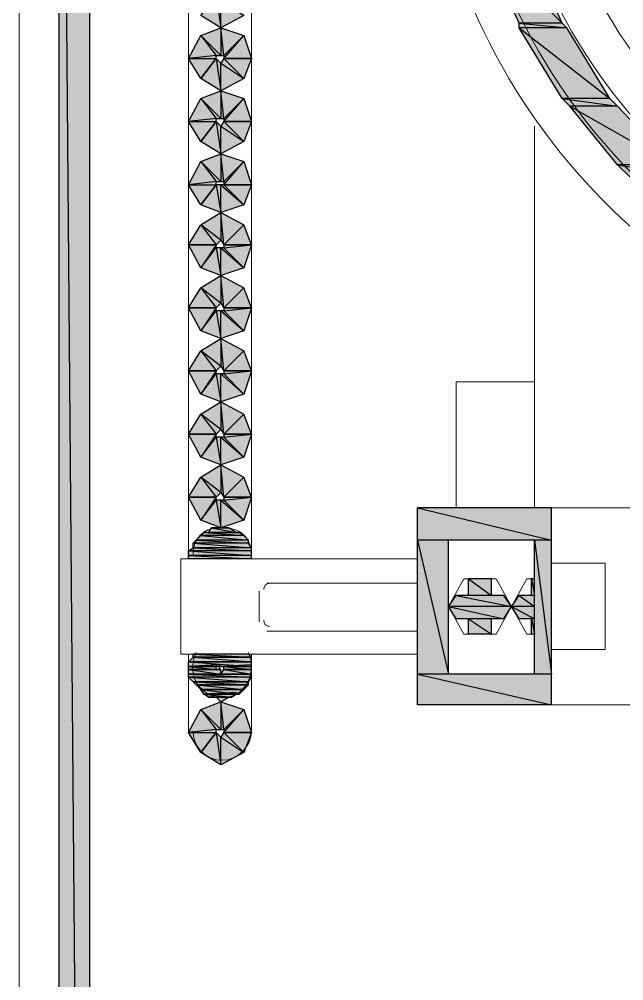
# Model space of a CAD drawing. Header units: millimetres. Extents: x 40 to 176, y -32 to 59.
# Drawn here: x 100.793 to 101.342, y -4.353 to -3.48 of the extents above; entities that cross this region are included whole.
import ezdxf

# ---------------------------------------------------------------- set-up
doc = ezdxf.new("R2010")
doc.units = ezdxf.units.MM
doc.layers.add('15 - Quadro de medição', color=6, linetype='Continuous')

msp = doc.modelspace()

# ---------------------------------------------------------------- hatches: boundary and pattern name
at = {"layer": '15 - Quadro de medição', "true_color": 0x000007}
h = msp.add_hatch(color=7, dxfattribs=at)
h.paths.add_polyline_path([(100.8571, -2.68359), (100.82916, -2.68359), (100.8571, -6.02603)])
h.paths.add_polyline_path([(100.82916, -2.68359), (100.8571, -6.02603), (100.82916, -6.02603)])
h = msp.add_hatch(color=7, dxfattribs=at)
h.paths.add_polyline_path([(101.25378, -3.41269), (101.21467, -3.41269), (101.2859, -3.48393)])
h.paths.add_polyline_path([(101.21467, -3.41269), (101.2859, -3.48393), (101.24679, -3.48393)])
h = msp.add_hatch(color=7, dxfattribs=at)
h.paths.add_polyline_path([(100.95766, -3.47694), (100.97163, -3.45879), (100.97582, -3.48812)])
h.paths.add_polyline_path([(100.97163, -3.45879), (100.97582, -3.48812), (100.97582, -3.46298)])
h.paths.add_polyline_path([(100.97582, -3.48812), (100.97582, -3.46298), (100.99677, -3.47694)])
h.paths.add_polyline_path([(100.97582, -3.46298), (100.99677, -3.47694), (100.97862, -3.45879)])
h.paths.add_polyline_path([(100.99677, -3.47694), (100.97862, -3.45879), (101.00376, -3.45879)])
h = msp.add_hatch(color=7, dxfattribs=at)
h.paths.add_polyline_path([(101.00376, -3.51605), (100.97862, -3.51605), (100.99677, -3.4951)])
h.paths.add_polyline_path([(100.97862, -3.51605), (100.99677, -3.4951), (100.97862, -3.51326)])
h.paths.add_polyline_path([(100.99677, -3.4951), (100.97862, -3.51326), (100.97582, -3.48812)])
h.paths.add_polyline_path([(100.97862, -3.51326), (100.97582, -3.48812), (100.97582, -3.51326)])
h.paths.add_polyline_path([(100.97582, -3.48812), (100.97582, -3.51326), (100.95766, -3.4951)])
h.paths.add_polyline_path([(100.97582, -3.51326), (100.95766, -3.4951), (100.97163, -3.51326)])
h.paths.add_polyline_path([(100.95766, -3.4951), (100.97163, -3.51326), (100.94649, -3.51605)])
h.paths.add_polyline_path([(100.97163, -3.51326), (100.94649, -3.51605), (100.97163, -3.51605)])
h.paths.add_polyline_path([(100.94649, -3.51605), (100.97163, -3.51605), (100.95766, -3.53421)])
h = msp.add_hatch(color=7, dxfattribs=at)
h.paths.add_polyline_path([(101.2859, -3.48393), (101.24679, -3.48393), (101.29009, -3.48812)])
h.paths.add_polyline_path([(101.24679, -3.48393), (101.29009, -3.48812), (101.24679, -3.48812)])
h = msp.add_hatch(color=7, dxfattribs=at)
h.paths.add_polyline_path([(101.29009, -3.48812), (101.24679, -3.48812), (101.3292, -3.55237)])
h.paths.add_polyline_path([(101.24679, -3.48812), (101.3292, -3.55237), (101.2859, -3.55237)])
h = msp.add_hatch(color=7, dxfattribs=at)
h.paths.add_polyline_path([(100.95766, -3.53421), (100.97163, -3.51605), (100.97582, -3.54539)])
h.paths.add_polyline_path([(100.97163, -3.51605), (100.97582, -3.54539), (100.97582, -3.52024)])
h.paths.add_polyline_path([(100.97582, -3.54539), (100.97582, -3.52024), (100.99677, -3.53421)])
h.paths.add_polyline_path([(100.97582, -3.52024), (100.99677, -3.53421), (100.97862, -3.51605)])
h.paths.add_polyline_path([(100.99677, -3.53421), (100.97862, -3.51605), (101.00376, -3.51605)])
h = msp.add_hatch(color=7, dxfattribs=at)
h.paths.add_polyline_path([(101.00376, -3.57332), (100.97862, -3.57332), (100.99677, -3.55237)])
h.paths.add_polyline_path([(100.97862, -3.57332), (100.99677, -3.55237), (100.97862, -3.57053)])
h.paths.add_polyline_path([(100.99677, -3.55237), (100.97862, -3.57053), (100.97582, -3.54539)])
h.paths.add_polyline_path([(100.97862, -3.57053), (100.97582, -3.54539), (100.97582, -3.57053)])
h.paths.add_polyline_path([(100.97582, -3.54539), (100.97582, -3.57053), (100.95766, -3.55237)])
h.paths.add_polyline_path([(100.97582, -3.57053), (100.95766, -3.55237), (100.97163, -3.57053)])
h.paths.add_polyline_path([(100.95766, -3.55237), (100.97163, -3.57053), (100.94649, -3.57332)])
h.paths.add_polyline_path([(100.97163, -3.57053), (100.94649, -3.57332), (100.97163, -3.57332)])
h.paths.add_polyline_path([(100.94649, -3.57332), (100.97163, -3.57332), (100.95766, -3.59148)])
h = msp.add_hatch(color=7, dxfattribs=at)
h.paths.add_polyline_path([(101.3292, -3.55237), (101.2859, -3.55237), (101.33619, -3.55935)])
h.paths.add_polyline_path([(101.2859, -3.55237), (101.33619, -3.55935), (101.29289, -3.55935)])
h = msp.add_hatch(color=7, dxfattribs=at)
h.paths.add_polyline_path([(101.33619, -3.55935), (101.29289, -3.55935), (101.38647, -3.61243)])
h.paths.add_polyline_path([(101.29289, -3.55935), (101.38647, -3.61243), (101.33619, -3.61243)])
h = msp.add_hatch(color=7, dxfattribs=at)
h.paths.add_polyline_path([(100.95766, -3.59148), (100.97163, -3.57332), (100.97582, -3.60265)])
h.paths.add_polyline_path([(100.97163, -3.57332), (100.97582, -3.60265), (100.97582, -3.57751)])
h.paths.add_polyline_path([(100.97582, -3.60265), (100.97582, -3.57751), (100.99677, -3.59148)])
h.paths.add_polyline_path([(100.97582, -3.57751), (100.99677, -3.59148), (100.97862, -3.57332)])
h.paths.add_polyline_path([(100.99677, -3.59148), (100.97862, -3.57332), (101.00376, -3.57332)])
h = msp.add_hatch(color=7, dxfattribs=at)
h.paths.add_polyline_path([(101.00376, -3.63059), (100.97862, -3.63059), (100.99677, -3.60964)])
h.paths.add_polyline_path([(100.97862, -3.63059), (100.99677, -3.60964), (100.97862, -3.62779)])
h.paths.add_polyline_path([(100.99677, -3.60964), (100.97862, -3.62779), (100.97582, -3.60265)])
h.paths.add_polyline_path([(100.97862, -3.62779), (100.97582, -3.60265), (100.97582, -3.62779)])
h.paths.add_polyline_path([(100.97582, -3.60265), (100.97582, -3.62779), (100.95766, -3.60964)])
h.paths.add_polyline_path([(100.97582, -3.62779), (100.95766, -3.60964), (100.97163, -3.62779)])
h.paths.add_polyline_path([(100.95766, -3.60964), (100.97163, -3.62779), (100.94649, -3.63059)])
h.paths.add_polyline_path([(100.97163, -3.62779), (100.94649, -3.63059), (100.97163, -3.63059)])
h.paths.add_polyline_path([(100.94649, -3.63059), (100.97163, -3.63059), (100.95766, -3.64875)])
h = msp.add_hatch(color=7, dxfattribs=at)
h.paths.add_polyline_path([(101.38647, -3.61243), (101.33619, -3.61243), (101.40044, -3.6236)])
h.paths.add_polyline_path([(101.33619, -3.61243), (101.40044, -3.6236), (101.34736, -3.6236)])
h = msp.add_hatch(color=7, dxfattribs=at)
h.paths.add_polyline_path([(100.95766, -3.64875), (100.97163, -3.63059), (100.97582, -3.65573)])
h.paths.add_polyline_path([(100.97163, -3.63059), (100.97582, -3.65573), (100.97582, -3.63059)])
h.paths.add_polyline_path([(100.97582, -3.65573), (100.97582, -3.63059), (100.99677, -3.64875)])
h.paths.add_polyline_path([(100.97582, -3.63059), (100.99677, -3.64875), (100.97862, -3.63059)])
h.paths.add_polyline_path([(100.99677, -3.64875), (100.97862, -3.63059), (101.00376, -3.63059)])
h = msp.add_hatch(color=7, dxfattribs=at)
h.paths.add_polyline_path([(101.00376, -3.68506), (100.99677, -3.6669), (100.97862, -3.68506)])
h.paths.add_polyline_path([(100.99677, -3.6669), (100.97862, -3.68506), (100.97582, -3.65573)])
h.paths.add_polyline_path([(100.97862, -3.68506), (100.97582, -3.65573), (100.97582, -3.68087)])
h.paths.add_polyline_path([(100.97582, -3.65573), (100.97582, -3.68087), (100.95766, -3.6669)])
h.paths.add_polyline_path([(100.97582, -3.68087), (100.95766, -3.6669), (100.97163, -3.68506)])
h.paths.add_polyline_path([(100.95766, -3.6669), (100.97163, -3.68506), (100.94649, -3.68506)])
h = msp.add_hatch(color=7, dxfattribs=at)
h.paths.add_polyline_path([(100.94649, -3.68506), (100.97163, -3.68506), (100.95766, -3.70601)])
h.paths.add_polyline_path([(100.97163, -3.68506), (100.95766, -3.70601), (100.97163, -3.68785)])
h.paths.add_polyline_path([(100.95766, -3.70601), (100.97163, -3.68785), (100.97582, -3.713)])
h.paths.add_polyline_path([(100.97163, -3.68785), (100.97582, -3.713), (100.97582, -3.68785)])
h.paths.add_polyline_path([(100.97582, -3.713), (100.97582, -3.68785), (100.99677, -3.70601)])
h.paths.add_polyline_path([(100.97582, -3.68785), (100.99677, -3.70601), (100.97862, -3.68785)])
h.paths.add_polyline_path([(100.99677, -3.70601), (100.97862, -3.68785), (101.00376, -3.68506)])
h.paths.add_polyline_path([(100.97862, -3.68785), (101.00376, -3.68506), (100.97862, -3.68506)])
h = msp.add_hatch(color=7, dxfattribs=at)
h.paths.add_polyline_path([(101.00376, -3.74233), (100.99677, -3.72417), (100.97862, -3.74233)])
h.paths.add_polyline_path([(100.99677, -3.72417), (100.97862, -3.74233), (100.97582, -3.713)])
h.paths.add_polyline_path([(100.97862, -3.74233), (100.97582, -3.713), (100.97582, -3.73814)])
h.paths.add_polyline_path([(100.97582, -3.713), (100.97582, -3.73814), (100.95766, -3.72417)])
h.paths.add_polyline_path([(100.97582, -3.73814), (100.95766, -3.72417), (100.97163, -3.74233)])
h.paths.add_polyline_path([(100.95766, -3.72417), (100.97163, -3.74233), (100.94649, -3.74233)])
h = msp.add_hatch(color=7, dxfattribs=at)
h.paths.add_polyline_path([(100.94649, -3.74233), (100.97163, -3.74233), (100.95766, -3.76328)])
h.paths.add_polyline_path([(100.97163, -3.74233), (100.95766, -3.76328), (100.97163, -3.74512)])
h.paths.add_polyline_path([(100.95766, -3.76328), (100.97163, -3.74512), (100.97582, -3.77026)])
h.paths.add_polyline_path([(100.97163, -3.74512), (100.97582, -3.77026), (100.97582, -3.74512)])
h.paths.add_polyline_path([(100.97582, -3.77026), (100.97582, -3.74512), (100.99677, -3.76328)])
h.paths.add_polyline_path([(100.97582, -3.74512), (100.99677, -3.76328), (100.97862, -3.74512)])
h.paths.add_polyline_path([(100.99677, -3.76328), (100.97862, -3.74512), (101.00376, -3.74233)])
h.paths.add_polyline_path([(100.97862, -3.74512), (101.00376, -3.74233), (100.97862, -3.74233)])
h = msp.add_hatch(color=7, dxfattribs=at)
h.paths.add_polyline_path([(101.00376, -3.7996), (100.99677, -3.78144), (100.97862, -3.7996)])
h.paths.add_polyline_path([(100.99677, -3.78144), (100.97862, -3.7996), (100.97582, -3.77026)])
h.paths.add_polyline_path([(100.97862, -3.7996), (100.97582, -3.77026), (100.97582, -3.79541)])
h.paths.add_polyline_path([(100.97582, -3.77026), (100.97582, -3.79541), (100.95766, -3.78144)])
h.paths.add_polyline_path([(100.97582, -3.79541), (100.95766, -3.78144), (100.97163, -3.7996)])
h.paths.add_polyline_path([(100.95766, -3.78144), (100.97163, -3.7996), (100.94649, -3.7996)])
h = msp.add_hatch(color=7, dxfattribs=at)
h.paths.add_polyline_path([(100.94649, -3.7996), (100.97163, -3.7996), (100.95766, -3.82055)])
h.paths.add_polyline_path([(100.97163, -3.7996), (100.95766, -3.82055), (100.97163, -3.80239)])
h.paths.add_polyline_path([(100.95766, -3.82055), (100.97163, -3.80239), (100.97582, -3.82753)])
h.paths.add_polyline_path([(100.97163, -3.80239), (100.97582, -3.82753), (100.97582, -3.80239)])
h.paths.add_polyline_path([(100.97582, -3.82753), (100.97582, -3.80239), (100.99677, -3.82055)])
h.paths.add_polyline_path([(100.97582, -3.80239), (100.99677, -3.82055), (100.97862, -3.80239)])
h.paths.add_polyline_path([(100.99677, -3.82055), (100.97862, -3.80239), (101.00376, -3.7996)])
h.paths.add_polyline_path([(100.97862, -3.80239), (101.00376, -3.7996), (100.97862, -3.7996)])
h = msp.add_hatch(color=7, dxfattribs=at)
h.paths.add_polyline_path([(101.00376, -3.85686), (100.99677, -3.8387), (100.97862, -3.85686)])
h.paths.add_polyline_path([(100.99677, -3.8387), (100.97862, -3.85686), (100.97582, -3.82753)])
h.paths.add_polyline_path([(100.97862, -3.85686), (100.97582, -3.82753), (100.97582, -3.85267)])
h.paths.add_polyline_path([(100.97582, -3.82753), (100.97582, -3.85267), (100.95766, -3.8387)])
h.paths.add_polyline_path([(100.97582, -3.85267), (100.95766, -3.8387), (100.97163, -3.85686)])
h.paths.add_polyline_path([(100.95766, -3.8387), (100.97163, -3.85686), (100.94649, -3.85686)])
h = msp.add_hatch(color=7, dxfattribs=at)
h.paths.add_polyline_path([(100.94649, -3.85686), (100.97163, -3.85686), (100.95766, -3.87781)])
h.paths.add_polyline_path([(100.97163, -3.85686), (100.95766, -3.87781), (100.97163, -3.85966)])
h.paths.add_polyline_path([(100.95766, -3.87781), (100.97163, -3.85966), (100.97582, -3.8848)])
h.paths.add_polyline_path([(100.97163, -3.85966), (100.97582, -3.8848), (100.97582, -3.85966)])
h.paths.add_polyline_path([(100.97582, -3.8848), (100.97582, -3.85966), (100.99677, -3.87781)])
h.paths.add_polyline_path([(100.97582, -3.85966), (100.99677, -3.87781), (100.97862, -3.85966)])
h.paths.add_polyline_path([(100.99677, -3.87781), (100.97862, -3.85966), (101.00376, -3.85686)])
h.paths.add_polyline_path([(100.97862, -3.85966), (101.00376, -3.85686), (100.97862, -3.85686)])
h = msp.add_hatch(color=7, dxfattribs=at)
h.paths.add_polyline_path([(101.00376, -3.91413), (100.99677, -3.89597), (100.97862, -3.91413)])
h.paths.add_polyline_path([(100.99677, -3.89597), (100.97862, -3.91413), (100.97582, -3.8848)])
h.paths.add_polyline_path([(100.97862, -3.91413), (100.97582, -3.8848), (100.97582, -3.90994)])
h.paths.add_polyline_path([(100.97582, -3.8848), (100.97582, -3.90994), (100.95766, -3.89597)])
h.paths.add_polyline_path([(100.97582, -3.90994), (100.95766, -3.89597), (100.97163, -3.91413)])
h.paths.add_polyline_path([(100.95766, -3.89597), (100.97163, -3.91413), (100.94649, -3.91413)])
h = msp.add_hatch(color=7, dxfattribs=at)
h.paths.add_polyline_path([(100.94649, -3.91413), (100.97163, -3.91413), (100.95766, -3.93508)])
h.paths.add_polyline_path([(100.97163, -3.91413), (100.95766, -3.93508), (100.97163, -3.91692)])
h.paths.add_polyline_path([(100.95766, -3.93508), (100.97163, -3.91692), (100.97582, -3.94206)])
h.paths.add_polyline_path([(100.97163, -3.91692), (100.97582, -3.94206), (100.97582, -3.91692)])
h.paths.add_polyline_path([(100.97582, -3.94206), (100.97582, -3.91692), (100.99677, -3.93508)])
h.paths.add_polyline_path([(100.97582, -3.91692), (100.99677, -3.93508), (100.97862, -3.91692)])
h.paths.add_polyline_path([(100.99677, -3.93508), (100.97862, -3.91692), (101.00376, -3.91413)])
h.paths.add_polyline_path([(100.97862, -3.91692), (101.00376, -3.91413), (100.97862, -3.91413)])
h = msp.add_hatch(color=7, dxfattribs=at)
h.paths.add_polyline_path([(101.27613, -3.92391), (101.15461, -3.92391), (101.27613, -3.95324)])
h.paths.add_polyline_path([(101.15461, -3.92391), (101.27613, -3.95324), (101.15461, -3.95324)])
h = msp.add_hatch(color=7, dxfattribs=at)
h.paths.add_polyline_path([(100.98281, -3.94206), (100.96744, -3.94206), (100.98979, -3.94626)])
h.paths.add_polyline_path([(100.96744, -3.94206), (100.98979, -3.94626), (100.96465, -3.94626)])
h = msp.add_hatch(color=7, dxfattribs=at)
h.paths.add_polyline_path([(100.99677, -3.94905), (100.95766, -3.94905), (101.00096, -3.95324)])
h.paths.add_polyline_path([(100.95766, -3.94905), (101.00096, -3.95324), (100.95347, -3.95324)])
h = msp.add_hatch(color=7, dxfattribs=at)
h.paths.add_polyline_path([(100.99258, -3.94626), (100.96046, -3.94626), (100.99677, -3.94905)])
h.paths.add_polyline_path([(100.96046, -3.94626), (100.99677, -3.94905), (100.95766, -3.94905)])
h = msp.add_hatch(color=7, dxfattribs=at)
h.paths.add_polyline_path([(101.00376, -3.96022), (100.95068, -3.96022), (101.00376, -3.96302)])
h.paths.add_polyline_path([(100.95068, -3.96022), (101.00376, -3.96302), (100.94649, -3.96302)])
h = msp.add_hatch(color=7, dxfattribs=at)
h.paths.add_polyline_path([(101.00096, -3.95324), (100.95347, -3.95324), (101.00096, -3.95603)])
h.paths.add_polyline_path([(100.95347, -3.95324), (101.00096, -3.95603), (100.95068, -3.95603)])
h = msp.add_hatch(color=7, dxfattribs=at)
h.paths.add_polyline_path([(101.00096, -3.95603), (100.95068, -3.95603), (101.00376, -3.96022)])
h.paths.add_polyline_path([(100.95068, -3.95603), (101.00376, -3.96022), (100.95068, -3.96022)])
h = msp.add_hatch(color=7, dxfattribs=at)
h.paths.add_polyline_path([(101.18254, -3.95324), (101.15461, -3.95324), (101.18254, -4.07476)])
h.paths.add_polyline_path([(101.15461, -3.95324), (101.18254, -4.07476), (101.15461, -4.07476)])
h = msp.add_hatch(color=7, dxfattribs=at)
h.paths.add_polyline_path([(101.27613, -3.95324), (101.26076, -3.95324), (101.27613, -4.07476)])
h.paths.add_polyline_path([(101.26076, -3.95324), (101.27613, -4.07476), (101.26076, -4.07476)])
h = msp.add_hatch(color=7, dxfattribs=at)
h.paths.add_polyline_path([(101.00376, -3.96302), (100.94649, -3.96302), (101.00376, -3.96721)])
h.paths.add_polyline_path([(100.94649, -3.96302), (101.00376, -3.96721), (100.94649, -3.96721)])
h = msp.add_hatch(color=7, dxfattribs=at)
h.paths.add_polyline_path([(101.00376, -3.96721), (100.94649, -3.96721), (101.00376, -3.97)])
h.paths.add_polyline_path([(100.94649, -3.96721), (101.00376, -3.97), (100.94649, -3.97)])
h = msp.add_hatch(color=7, dxfattribs=at)
h.paths.add_polyline_path([(101.22165, -3.98816), (101.2007, -3.98816), (101.22165, -4.00352)])
h.paths.add_polyline_path([(101.2007, -3.98816), (101.22165, -4.00352), (101.2007, -4.00352)])
h = msp.add_hatch(color=7, dxfattribs=at)
h.paths.add_polyline_path([(101.26076, -3.98816), (101.25797, -3.98816), (101.26076, -4.00352)])
h.paths.add_polyline_path([(101.25797, -3.98816), (101.26076, -4.00352), (101.25797, -4.00352)])
h = msp.add_hatch(color=7, dxfattribs=at)
h.paths.add_polyline_path([(101.23283, -4.00352), (101.18953, -4.00352), (101.23981, -4.0133)])
h.paths.add_polyline_path([(101.18953, -4.00352), (101.23981, -4.0133), (101.18254, -4.0133)])
h = msp.add_hatch(color=7, dxfattribs=at)
h.paths.add_polyline_path([(101.26076, -4.00352), (101.24679, -4.00352), (101.26076, -4.0133)])
h.paths.add_polyline_path([(101.24679, -4.00352), (101.26076, -4.0133), (101.23981, -4.0133)])
h = msp.add_hatch(color=7, dxfattribs=at)
h.paths.add_polyline_path([(101.23981, -4.0133), (101.18254, -4.0133), (101.23283, -4.02447)])
h.paths.add_polyline_path([(101.18254, -4.0133), (101.23283, -4.02447), (101.18953, -4.02447)])
h = msp.add_hatch(color=7, dxfattribs=at)
h.paths.add_polyline_path([(101.26076, -4.0133), (101.23981, -4.0133), (101.26076, -4.02447)])
h.paths.add_polyline_path([(101.23981, -4.0133), (101.26076, -4.02447), (101.24679, -4.02447)])
h = msp.add_hatch(color=7, dxfattribs=at)
h.paths.add_polyline_path([(101.22165, -4.02447), (101.2007, -4.02447), (101.22165, -4.03844)])
h.paths.add_polyline_path([(101.2007, -4.02447), (101.22165, -4.03844), (101.2007, -4.03844)])
h = msp.add_hatch(color=7, dxfattribs=at)
h.paths.add_polyline_path([(101.26076, -4.02447), (101.25797, -4.02447), (101.26076, -4.03844)])
h.paths.add_polyline_path([(101.25797, -4.02447), (101.26076, -4.03844), (101.25797, -4.03844)])
h = msp.add_hatch(color=7, dxfattribs=at)
h.paths.add_polyline_path([(101.00096, -4.0566), (100.95068, -4.0566), (101.00376, -4.05939)])
h.paths.add_polyline_path([(100.95068, -4.0566), (101.00376, -4.05939), (100.95068, -4.05939)])
h.paths.add_polyline_path([(101.00376, -4.05939), (100.95068, -4.05939)])
h.paths.add_polyline_path([(100.95068, -4.05939), (101.00376, -4.05939)])
h = msp.add_hatch(color=7, dxfattribs=at)
h.paths.add_polyline_path([(101.00376, -4.05939), (100.95068, -4.05939), (101.00376, -4.06358)])
h.paths.add_polyline_path([(100.95068, -4.05939), (101.00376, -4.06358), (100.94649, -4.06358)])
h.paths.add_polyline_path([(101.00376, -4.06358), (100.94649, -4.06358)])
h.paths.add_polyline_path([(100.94649, -4.06358), (101.00376, -4.06358)])
h = msp.add_hatch(color=7, dxfattribs=at)
h.paths.add_polyline_path([(101.00376, -4.06358), (100.94649, -4.06358), (101.00376, -4.06777)])
h.paths.add_polyline_path([(100.94649, -4.06358), (101.00376, -4.06777), (100.94649, -4.06777)])
h = msp.add_hatch(color=7, dxfattribs=at)
h.paths.add_polyline_path([(100.94649, -4.06777), (100.97582, -4.06777), (100.97443, -4.06638)])
h.paths.add_polyline_path([(100.97582, -4.06777), (100.97443, -4.06638), (100.94649, -4.06777)])
h = msp.add_hatch(color=7, dxfattribs=at)
h.paths.add_polyline_path([(100.94649, -4.06777), (100.97582, -4.06777), (100.97443, -4.06638)])
h.paths.add_polyline_path([(100.97582, -4.06777), (100.97443, -4.06638), (100.94649, -4.06777)])
h = msp.add_hatch(color=7, dxfattribs=at)
h.paths.add_polyline_path([(100.94649, -4.06777), (100.97582, -4.06777), (100.97443, -4.06638)])
h.paths.add_polyline_path([(100.97582, -4.06777), (100.97443, -4.06638), (100.94649, -4.06777)])
h = msp.add_hatch(color=7, dxfattribs=at)
h.paths.add_polyline_path([(100.97163, -4.06777), (100.97163, -4.06638), (100.94649, -4.06777)])
h.paths.add_polyline_path([(100.97163, -4.06777), (100.94649, -4.06777), (100.97582, -4.06777)])
h = msp.add_hatch(color=7, dxfattribs=at)
h.paths.add_polyline_path([(100.94649, -4.06777), (100.97163, -4.06777), (100.97163, -4.06638)])
h.paths.add_polyline_path([(100.97163, -4.06777), (100.97163, -4.06638), (100.94649, -4.06777)])
h = msp.add_hatch(color=7, dxfattribs=at)
h.paths.add_polyline_path([(100.94649, -4.06777), (100.97163, -4.06777), (100.97163, -4.06638)])
h.paths.add_polyline_path([(100.97163, -4.06777), (100.97163, -4.06638), (100.94649, -4.06777)])
h.paths.add_polyline_path([(100.97163, -4.06777), (100.94649, -4.06777)])
h.paths.add_polyline_path([(100.94649, -4.06777), (100.97163, -4.06777), (100.97163, -4.06638)])
h = msp.add_hatch(color=7, dxfattribs=at)
h.paths.add_polyline_path([(100.94649, -4.06777), (100.97163, -4.06777), (100.97163, -4.06638)])
h.paths.add_polyline_path([(100.97163, -4.06777), (100.97163, -4.06638), (100.94649, -4.06777)])
h = msp.add_hatch(color=7, dxfattribs=at)
h.paths.add_polyline_path([(100.97163, -4.06777), (100.94649, -4.06777), (100.97163, -4.07057)])
h.paths.add_polyline_path([(100.94649, -4.06777), (100.97163, -4.07057), (100.94649, -4.07057)])
h = msp.add_hatch(color=7, dxfattribs=at)
h.paths.add_polyline_path([(100.97582, -4.07057), (100.97443, -4.07057), (100.94649, -4.07057)])
h.paths.add_polyline_path([(100.97582, -4.07057), (100.94649, -4.07057), (100.97163, -4.07057)])
h = msp.add_hatch(color=7, dxfattribs=at)
h.paths.add_polyline_path([(100.94649, -4.07057), (100.97582, -4.07057), (100.97443, -4.07057)])
h.paths.add_polyline_path([(100.97582, -4.07057), (100.97443, -4.07057), (100.94649, -4.07057)])
h = msp.add_hatch(color=7, dxfattribs=at)
h.paths.add_polyline_path([(100.97582, -4.07057), (100.94649, -4.07057), (100.97582, -4.07476)])
h.paths.add_polyline_path([(100.94649, -4.07057), (100.97582, -4.07476), (100.94649, -4.07476)])
h = msp.add_hatch(color=7, dxfattribs=at)
h.paths.add_polyline_path([(100.94649, -4.07476), (100.97582, -4.07476), (100.97443, -4.07476)])
h.paths.add_polyline_path([(100.97582, -4.07476), (100.97443, -4.07476), (100.94649, -4.07476)])
h = msp.add_hatch(color=7, dxfattribs=at)
h.paths.add_polyline_path([(101.00376, -4.07476), (100.94649, -4.07476), (101.00376, -4.07755)])
h.paths.add_polyline_path([(100.94649, -4.07476), (101.00376, -4.07755), (100.94649, -4.07755)])
h = msp.add_hatch(color=7, dxfattribs=at)
h.paths.add_polyline_path([(100.97582, -4.06777), (101.00376, -4.06777), (101.00376, -4.06638)])
h.paths.add_polyline_path([(101.00376, -4.06777), (101.00376, -4.06638), (100.97582, -4.06777)])
h = msp.add_hatch(color=7, dxfattribs=at)
h.paths.add_polyline_path([(101.00376, -4.07057), (100.97862, -4.07057), (101.00376, -4.07476)])
h.paths.add_polyline_path([(100.97862, -4.07057), (101.00376, -4.07476), (100.97582, -4.07476)])
h = msp.add_hatch(color=7, dxfattribs=at)
h.paths.add_polyline_path([(100.97862, -4.06777), (101.00376, -4.06777), (101.00376, -4.06638)])
h.paths.add_polyline_path([(101.00376, -4.06777), (101.00376, -4.06638), (100.97862, -4.06777)])
h = msp.add_hatch(color=7, dxfattribs=at)
h.paths.add_polyline_path([(100.97862, -4.06777), (101.00376, -4.06777), (101.00376, -4.06638)])
h.paths.add_polyline_path([(101.00376, -4.06777), (101.00376, -4.06638), (100.97862, -4.06777)])
h = msp.add_hatch(color=7, dxfattribs=at)
h.paths.add_polyline_path([(100.97862, -4.06777), (101.00376, -4.06777), (101.00376, -4.06638)])
h.paths.add_polyline_path([(101.00376, -4.06777), (101.00376, -4.06638), (100.97862, -4.06777)])
h = msp.add_hatch(color=7, dxfattribs=at)
h.paths.add_polyline_path([(100.97862, -4.06777), (101.00376, -4.06777), (101.00376, -4.06638)])
h.paths.add_polyline_path([(101.00376, -4.06777), (101.00376, -4.06638), (100.97862, -4.06777)])
h = msp.add_hatch(color=7, dxfattribs=at)
h.paths.add_polyline_path([(100.97862, -4.06777), (101.00376, -4.06777), (101.00376, -4.06638)])
h.paths.add_polyline_path([(101.00376, -4.06777), (101.00376, -4.06638), (100.97862, -4.06777)])
h = msp.add_hatch(color=7, dxfattribs=at)
h.paths.add_polyline_path([(101.00376, -4.06777), (100.97862, -4.06777), (101.00376, -4.07057)])
h.paths.add_polyline_path([(100.97862, -4.06777), (101.00376, -4.07057), (100.97862, -4.07057)])
h = msp.add_hatch(color=7, dxfattribs=at)
h.paths.add_polyline_path([(101.27613, -4.07476), (101.15461, -4.07476), (101.27613, -4.10269)])
h.paths.add_polyline_path([(101.15461, -4.07476), (101.27613, -4.10269), (101.15461, -4.10269)])
h = msp.add_hatch(color=7, dxfattribs=at)
h.paths.add_polyline_path([(101.00376, -4.07755), (100.94649, -4.07755), (101.00096, -4.08174)])
h.paths.add_polyline_path([(100.94649, -4.07755), (101.00096, -4.08174), (100.95068, -4.08174)])
h.paths.add_polyline_path([(101.00096, -4.08174), (100.95068, -4.08174)])
h.paths.add_polyline_path([(100.95068, -4.08174), (101.00096, -4.08174), (100.99957, -4.08174)])
h = msp.add_hatch(color=7, dxfattribs=at)
h.paths.add_polyline_path([(101.00096, -4.08174), (100.95068, -4.08174), (101.00096, -4.08453)])
h.paths.add_polyline_path([(100.95068, -4.08174), (101.00096, -4.08453), (100.95347, -4.08453)])
h.paths.add_polyline_path([(101.00096, -4.08453), (100.95347, -4.08453)])
h.paths.add_polyline_path([(100.95347, -4.08453), (101.00096, -4.08453), (100.99957, -4.08453)])
h = msp.add_hatch(color=7, dxfattribs=at)
h.paths.add_polyline_path([(101.00096, -4.08453), (100.95347, -4.08453), (100.99677, -4.08872)])
h.paths.add_polyline_path([(100.95347, -4.08453), (100.99677, -4.08872), (100.95766, -4.08872)])
h.paths.add_polyline_path([(100.99677, -4.08872), (100.95766, -4.08872)])
h.paths.add_polyline_path([(100.95766, -4.08872), (100.99677, -4.08872)])
h = msp.add_hatch(color=7, dxfattribs=at)
h.paths.add_polyline_path([(100.99677, -4.08872), (100.95766, -4.08872), (100.99258, -4.09291)])
h.paths.add_polyline_path([(100.95766, -4.08872), (100.99258, -4.09291), (100.96046, -4.09291)])
h = msp.add_hatch(color=7, dxfattribs=at)
h.paths.add_polyline_path([(100.98979, -4.09291), (100.98979, -4.09152), (100.96046, -4.09291)])
h.paths.add_polyline_path([(100.98979, -4.09291), (100.96046, -4.09291), (100.99258, -4.09291)])
h = msp.add_hatch(color=7, dxfattribs=at)
h.paths.add_polyline_path([(101.00376, -4.12783), (100.97862, -4.12783), (100.99677, -4.10688)])
h.paths.add_polyline_path([(100.97862, -4.12783), (100.99677, -4.10688), (100.97862, -4.12504)])
h.paths.add_polyline_path([(100.99677, -4.10688), (100.97862, -4.12504), (100.97582, -4.0999)])
h.paths.add_polyline_path([(100.97862, -4.12504), (100.97582, -4.0999), (100.97582, -4.12504)])
h.paths.add_polyline_path([(100.97582, -4.0999), (100.97582, -4.12504), (100.95766, -4.10688)])
h.paths.add_polyline_path([(100.97582, -4.12504), (100.95766, -4.10688), (100.97163, -4.12504)])
h.paths.add_polyline_path([(100.95766, -4.10688), (100.97163, -4.12504), (100.94649, -4.12783)])
h.paths.add_polyline_path([(100.97163, -4.12504), (100.94649, -4.12783), (100.97163, -4.12783)])
h.paths.add_polyline_path([(100.94649, -4.12783), (100.97163, -4.12783), (100.95766, -4.14599)])
h = msp.add_hatch(color=7, dxfattribs=at)
h.paths.add_polyline_path([(100.98979, -4.09291), (100.96046, -4.09291), (100.9856, -4.09571)])
h.paths.add_polyline_path([(100.96046, -4.09291), (100.9856, -4.09571), (100.96465, -4.09571)])
h.paths.add_polyline_path([(100.9856, -4.09571), (100.96465, -4.09571)])
h.paths.add_polyline_path([(100.96465, -4.09571), (100.9856, -4.09571)])
h = msp.add_hatch(color=7, dxfattribs=at)
h.paths.add_polyline_path([(100.9856, -4.09571), (100.96465, -4.09571), (100.98281, -4.09571)])
h.paths.add_polyline_path([(100.96465, -4.09571), (100.98281, -4.09571), (100.97163, -4.09571)])
h.paths.add_polyline_path([(100.98281, -4.09571), (100.97163, -4.09571), (100.97582, -4.0999)])
h = msp.add_hatch(color=7, dxfattribs=at)
h.paths.add_polyline_path([(100.95766, -4.14599), (100.97163, -4.12783), (100.97582, -4.15717)])
h.paths.add_polyline_path([(100.97163, -4.12783), (100.97582, -4.15717), (100.97582, -4.13202)])
h.paths.add_polyline_path([(100.97582, -4.15717), (100.97582, -4.13202), (100.99677, -4.14599)])
h.paths.add_polyline_path([(100.97582, -4.13202), (100.99677, -4.14599), (100.97862, -4.12783)])
h.paths.add_polyline_path([(100.99677, -4.14599), (100.97862, -4.12783), (101.00376, -4.12783)])

# ---------------------------------------------------------------- linework, layer by layer
at = {"layer": '15 - Quadro de medição', "color": 7, "linetype": 'Continuous', "lineweight": 20, "true_color": 0x000007}
for points in [[(100.79285, -2.31903), (102.64914, -2.31903), (102.64914, -6.02603), (100.79285, -6.02603)], [(101.72309, -3.92391), (102.29436, -3.92391), (102.29436, -4.10269), (101.15461, -4.10269), (101.15461, -3.92391)], [(101.27613, -4.05241), (101.32501, -4.05241), (101.32501, -3.97419), (101.27613, -3.97419)], [(101.19651, -3.98816), (101.18254, -4.0133), (101.19651, -4.03844), (101.22584, -4.03844), (101.23981, -4.0133), (101.22584, -3.98816)]]:
    msp.add_lwpolyline(points, close=True, dxfattribs=at)
for points in [[(100.8571, -6.02603), (100.8571, -2.46848), (100.8571, -2.46848)], [(102.64914, -2.5481), (102.64914, -6.02603), (100.79285, -6.02603), (100.79285, -2.5481)], [(100.82916, -2.68359), (100.82916, -6.02603), (100.8571, -6.02603), (100.8138, -6.02603)], [(100.94649, -3.97), (100.94649, -3.06211), (100.94649, -3.06211)], [(101.00376, -3.06211), (101.00376, -3.97), (101.00376, -3.97)], [(100.97582, -3.49929), (100.97582, -3.48812), (100.97582, -3.48812)], [(101.26076, -3.92391), (101.26076, -3.57751), (101.26076, -3.57751)], [(101.18953, -3.92391), (101.18953, -3.80937), (101.26076, -3.80937)], [(101.27613, -3.92391), (101.27613, -4.10269), (101.27613, -4.10269)], [(100.97862, -3.94206), (100.97582, -3.94206), (100.97163, -3.94206)], [(101.26076, -3.95324), (101.18254, -3.95324), (101.18254, -4.07476), (101.26076, -4.07476)], [(101.26076, -3.95324), (101.26076, -4.07476), (101.26076, -4.07476)], [(101.15461, -3.97), (100.93951, -3.97), (100.93951, -4.0566), (101.15461, -4.0566)], [(100.93951, -3.97), (101.04706, -3.97), (101.04706, -3.97)], [(100.94649, -3.96721), (100.94649, -3.97), (100.94649, -3.97)], [(101.00376, -3.97), (101.00376, -3.96721), (101.00376, -3.96721)], [(101.01773, -3.99235), (101.15461, -3.99235), (101.15461, -3.99235)], [(101.2007, -3.98816), (101.2007, -4.00352), (101.2007, -4.00352)], [(101.22165, -3.98816), (101.22165, -4.00352), (101.22165, -4.00352)], [(101.26076, -3.98816), (101.25378, -3.98816), (101.23981, -4.0133), (101.25378, -4.03844), (101.26076, -4.03844)], [(101.25378, -3.98816), (101.25797, -3.98816), (101.25797, -4.00352)], [(101.01074, -4.02727), (101.01074, -3.99933), (101.01074, -3.99933)], [(101.18953, -4.00352), (101.2007, -4.00352), (101.2007, -4.00352)], [(101.22165, -4.00352), (101.23283, -4.00352), (101.23283, -4.00352)], [(101.24679, -4.00352), (101.25797, -4.00352), (101.25797, -4.00352)], [(101.18953, -4.02447), (101.2007, -4.02447), (101.2007, -4.02447)], [(101.2007, -4.02447), (101.2007, -4.03844), (101.2007, -4.03844)], [(101.22165, -4.02447), (101.22165, -4.03844), (101.22165, -4.03844)], [(101.22165, -4.02447), (101.23283, -4.02447), (101.23283, -4.02447)], [(101.24679, -4.02447), (101.25797, -4.02447), (101.25797, -4.02447)], [(101.25797, -4.02447), (101.25797, -4.03844), (101.25797, -4.03844)], [(101.15461, -4.03565), (101.01773, -4.03565), (101.01773, -4.03565)], [(100.94649, -4.12783), (100.94649, -4.0566), (100.94649, -4.0566)], [(101.00376, -4.0566), (101.00376, -4.12783), (101.00376, -4.12783)], [(100.97582, -4.07057), (100.97443, -4.06917), (100.97443, -4.06917)], [(100.97582, -4.15717), (100.97443, -4.15577), (100.97443, -4.15577)]]:
    msp.add_lwpolyline(points, dxfattribs=at)
at = {"layer": '15 - Quadro de medição', "color": 7, "linetype": 'Continuous', "lineweight": -2, "true_color": 0x000007}
for points in [[(100.8571, -2.68359), (100.82916, -2.68359), (100.8571, -6.02603)], [(100.82916, -2.68359), (100.8571, -6.02603), (100.82916, -6.02603)], [(101.25378, -3.41269), (101.21467, -3.41269), (101.2859, -3.48393)], [(101.21467, -3.41269), (101.2859, -3.48393), (101.24679, -3.48393)], [(100.95766, -3.47694), (100.97163, -3.45879), (100.97582, -3.48812)], [(100.97163, -3.45879), (100.97582, -3.48812), (100.97582, -3.46298)], [(100.97582, -3.48812), (100.97582, -3.46298), (100.99677, -3.47694)], [(100.97582, -3.48812), (100.97582, -3.51326), (100.95766, -3.4951)], [(100.99677, -3.4951), (100.97862, -3.51326), (100.97582, -3.48812)], [(100.97862, -3.51326), (100.97582, -3.48812), (100.97582, -3.51326)], [(101.2859, -3.48393), (101.24679, -3.48393), (101.29009, -3.48812)], [(101.24679, -3.48393), (101.29009, -3.48812), (101.24679, -3.48812)], [(101.29009, -3.48812), (101.24679, -3.48812), (101.3292, -3.55237)], [(101.24679, -3.48812), (101.3292, -3.55237), (101.2859, -3.55237)], [(100.95766, -3.4951), (100.97163, -3.51326), (100.94649, -3.51605)], [(100.97582, -3.51326), (100.95766, -3.4951), (100.97163, -3.51326)], [(101.00376, -3.51605), (100.97862, -3.51605), (100.99677, -3.4951)], [(100.97862, -3.51605), (100.99677, -3.4951), (100.97862, -3.51326)], [(100.97163, -3.51326), (100.94649, -3.51605), (100.97163, -3.51605)], [(100.94649, -3.51605), (100.97163, -3.51605), (100.95766, -3.53421)], [(100.95766, -3.53421), (100.97163, -3.51605), (100.97582, -3.54539)], [(100.97163, -3.51605), (100.97582, -3.54539), (100.97582, -3.52024)], [(100.97582, -3.52024), (100.99677, -3.53421), (100.97862, -3.51605)], [(100.99677, -3.53421), (100.97862, -3.51605), (101.00376, -3.51605)], [(100.97582, -3.54539), (100.97582, -3.52024), (100.99677, -3.53421)], [(100.97582, -3.54539), (100.97582, -3.57053), (100.95766, -3.55237)], [(100.99677, -3.55237), (100.97862, -3.57053), (100.97582, -3.54539)], [(100.97862, -3.57053), (100.97582, -3.54539), (100.97582, -3.57053)], [(100.95766, -3.55237), (100.97163, -3.57053), (100.94649, -3.57332)], [(100.97582, -3.57053), (100.95766, -3.55237), (100.97163, -3.57053)], [(101.00376, -3.57332), (100.97862, -3.57332), (100.99677, -3.55237)], [(100.97862, -3.57332), (100.99677, -3.55237), (100.97862, -3.57053)], [(101.3292, -3.55237), (101.2859, -3.55237), (101.33619, -3.55935)], [(101.2859, -3.55237), (101.33619, -3.55935), (101.29289, -3.55935)], [(101.33619, -3.55935), (101.29289, -3.55935), (101.38647, -3.61243)], [(101.29289, -3.55935), (101.38647, -3.61243), (101.33619, -3.61243)], [(100.97163, -3.57053), (100.94649, -3.57332), (100.97163, -3.57332)], [(100.94649, -3.57332), (100.97163, -3.57332), (100.95766, -3.59148)], [(100.95766, -3.59148), (100.97163, -3.57332), (100.97582, -3.60265)], [(100.97163, -3.57332), (100.97582, -3.60265), (100.97582, -3.57751)], [(100.97582, -3.57751), (100.99677, -3.59148), (100.97862, -3.57332)], [(100.97582, -3.60265), (100.97582, -3.57751), (100.99677, -3.59148)], [(100.99677, -3.59148), (100.97862, -3.57332), (101.00376, -3.57332)], [(100.97582, -3.60265), (100.97582, -3.62779), (100.95766, -3.60964)], [(100.99677, -3.60964), (100.97862, -3.62779), (100.97582, -3.60265)], [(100.97862, -3.62779), (100.97582, -3.60265), (100.97582, -3.62779)], [(100.95766, -3.60964), (100.97163, -3.62779), (100.94649, -3.63059)], [(100.97582, -3.62779), (100.95766, -3.60964), (100.97163, -3.62779)], [(101.00376, -3.63059), (100.97862, -3.63059), (100.99677, -3.60964)], [(100.97862, -3.63059), (100.99677, -3.60964), (100.97862, -3.62779)], [(101.38647, -3.61243), (101.33619, -3.61243), (101.40044, -3.6236)], [(101.33619, -3.61243), (101.40044, -3.6236), (101.34736, -3.6236)], [(100.97163, -3.62779), (100.94649, -3.63059), (100.97163, -3.63059)], [(100.94649, -3.63059), (100.97163, -3.63059), (100.95766, -3.64875)], [(100.95766, -3.64875), (100.97163, -3.63059), (100.97582, -3.65573)], [(100.97163, -3.63059), (100.97582, -3.65573), (100.97582, -3.63059)], [(100.97582, -3.65573), (100.97582, -3.63059), (100.99677, -3.64875)], [(100.97582, -3.63059), (100.99677, -3.64875), (100.97862, -3.63059)], [(100.99677, -3.64875), (100.97862, -3.63059), (101.00376, -3.63059)], [(100.97582, -3.65573), (100.97582, -3.68087), (100.95766, -3.6669)], [(100.99677, -3.6669), (100.97862, -3.68506), (100.97582, -3.65573)], [(100.97862, -3.68506), (100.97582, -3.65573), (100.97582, -3.68087)], [(100.95766, -3.6669), (100.97163, -3.68506), (100.94649, -3.68506)], [(100.97582, -3.68087), (100.95766, -3.6669), (100.97163, -3.68506)], [(101.00376, -3.68506), (100.99677, -3.6669), (100.97862, -3.68506)], [(100.94649, -3.68506), (100.97163, -3.68506), (100.95766, -3.70601)], [(100.97163, -3.68506), (100.95766, -3.70601), (100.97163, -3.68785)], [(100.95766, -3.70601), (100.97163, -3.68785), (100.97582, -3.713)], [(100.97163, -3.68785), (100.97582, -3.713), (100.97582, -3.68785)], [(100.97582, -3.713), (100.97582, -3.68785), (100.99677, -3.70601)], [(100.97582, -3.68785), (100.99677, -3.70601), (100.97862, -3.68785)], [(100.99677, -3.70601), (100.97862, -3.68785), (101.00376, -3.68506)], [(100.97862, -3.68785), (101.00376, -3.68506), (100.97862, -3.68506)], [(100.97582, -3.713), (100.97582, -3.73814), (100.95766, -3.72417)], [(100.99677, -3.72417), (100.97862, -3.74233), (100.97582, -3.713)], [(100.97862, -3.74233), (100.97582, -3.713), (100.97582, -3.73814)], [(100.95766, -3.72417), (100.97163, -3.74233), (100.94649, -3.74233)], [(100.97582, -3.73814), (100.95766, -3.72417), (100.97163, -3.74233)], [(101.00376, -3.74233), (100.99677, -3.72417), (100.97862, -3.74233)], [(100.94649, -3.74233), (100.97163, -3.74233), (100.95766, -3.76328)], [(100.97163, -3.74233), (100.95766, -3.76328), (100.97163, -3.74512)], [(100.99677, -3.76328), (100.97862, -3.74512), (101.00376, -3.74233)], [(100.97862, -3.74512), (101.00376, -3.74233), (100.97862, -3.74233)], [(100.95766, -3.76328), (100.97163, -3.74512), (100.97582, -3.77026)], [(100.97163, -3.74512), (100.97582, -3.77026), (100.97582, -3.74512)], [(100.97582, -3.77026), (100.97582, -3.74512), (100.99677, -3.76328)], [(100.97582, -3.74512), (100.99677, -3.76328), (100.97862, -3.74512)], [(100.97582, -3.77026), (100.97582, -3.79541), (100.95766, -3.78144)], [(100.99677, -3.78144), (100.97862, -3.7996), (100.97582, -3.77026)], [(100.97862, -3.7996), (100.97582, -3.77026), (100.97582, -3.79541)], [(100.95766, -3.78144), (100.97163, -3.7996), (100.94649, -3.7996)], [(100.97582, -3.79541), (100.95766, -3.78144), (100.97163, -3.7996)], [(101.00376, -3.7996), (100.99677, -3.78144), (100.97862, -3.7996)], [(100.94649, -3.7996), (100.97163, -3.7996), (100.95766, -3.82055)], [(100.97163, -3.7996), (100.95766, -3.82055), (100.97163, -3.80239)], [(100.95766, -3.82055), (100.97163, -3.80239), (100.97582, -3.82753)], [(100.97163, -3.80239), (100.97582, -3.82753), (100.97582, -3.80239)], [(100.97582, -3.82753), (100.97582, -3.80239), (100.99677, -3.82055)], [(100.97582, -3.80239), (100.99677, -3.82055), (100.97862, -3.80239)], [(100.99677, -3.82055), (100.97862, -3.80239), (101.00376, -3.7996)], [(100.97862, -3.80239), (101.00376, -3.7996), (100.97862, -3.7996)], [(100.97582, -3.82753), (100.97582, -3.85267), (100.95766, -3.8387)], [(100.99677, -3.8387), (100.97862, -3.85686), (100.97582, -3.82753)], [(100.97862, -3.85686), (100.97582, -3.82753), (100.97582, -3.85267)], [(100.95766, -3.8387), (100.97163, -3.85686), (100.94649, -3.85686)], [(100.97582, -3.85267), (100.95766, -3.8387), (100.97163, -3.85686)], [(101.00376, -3.85686), (100.99677, -3.8387), (100.97862, -3.85686)], [(100.94649, -3.85686), (100.97163, -3.85686), (100.95766, -3.87781)], [(100.97163, -3.85686), (100.95766, -3.87781), (100.97163, -3.85966)], [(100.99677, -3.87781), (100.97862, -3.85966), (101.00376, -3.85686)], [(100.97862, -3.85966), (101.00376, -3.85686), (100.97862, -3.85686)], [(100.95766, -3.87781), (100.97163, -3.85966), (100.97582, -3.8848)], [(100.97163, -3.85966), (100.97582, -3.8848), (100.97582, -3.85966)], [(100.97582, -3.8848), (100.97582, -3.85966), (100.99677, -3.87781)], [(100.97582, -3.85966), (100.99677, -3.87781), (100.97862, -3.85966)], [(100.97582, -3.8848), (100.97582, -3.90994), (100.95766, -3.89597)], [(100.99677, -3.89597), (100.97862, -3.91413), (100.97582, -3.8848)], [(100.97862, -3.91413), (100.97582, -3.8848), (100.97582, -3.90994)], [(100.95766, -3.89597), (100.97163, -3.91413), (100.94649, -3.91413)], [(100.97582, -3.90994), (100.95766, -3.89597), (100.97163, -3.91413)], [(101.00376, -3.91413), (100.99677, -3.89597), (100.97862, -3.91413)], [(100.94649, -3.91413), (100.97163, -3.91413), (100.95766, -3.93508)], [(100.97163, -3.91413), (100.95766, -3.93508), (100.97163, -3.91692)], [(100.95766, -3.93508), (100.97163, -3.91692), (100.97582, -3.94206)], [(100.97163, -3.91692), (100.97582, -3.94206), (100.97582, -3.91692)], [(100.97582, -3.94206), (100.97582, -3.91692), (100.99677, -3.93508)], [(100.97582, -3.91692), (100.99677, -3.93508), (100.97862, -3.91692)], [(100.99677, -3.93508), (100.97862, -3.91692), (101.00376, -3.91413)], [(100.97862, -3.91692), (101.00376, -3.91413), (100.97862, -3.91413)], [(101.27613, -3.92391), (101.15461, -3.92391), (101.27613, -3.95324)], [(101.15461, -3.92391), (101.27613, -3.95324), (101.15461, -3.95324)], [(100.96744, -3.94206), (100.98979, -3.94626), (100.96465, -3.94626)], [(100.97163, -3.94206), (100.98281, -3.94206), (100.96744, -3.94206)], [(100.98281, -3.94206), (100.96744, -3.94206), (100.98979, -3.94626)], [(100.97862, -3.94206), (100.97163, -3.94206), (100.98281, -3.94206)], [(100.95766, -3.94905), (101.00096, -3.95324), (100.95347, -3.95324)], [(100.96046, -3.94626), (100.99677, -3.94905), (100.95766, -3.94905)], [(100.99677, -3.94905), (100.95766, -3.94905), (101.00096, -3.95324)], [(100.96465, -3.94626), (100.99258, -3.94626), (100.96046, -3.94626)], [(100.99258, -3.94626), (100.96046, -3.94626), (100.99677, -3.94905)], [(100.98979, -3.94626), (100.96465, -3.94626), (100.99258, -3.94626)], [(100.95068, -3.96022), (101.00376, -3.96302), (100.94649, -3.96302)], [(100.95347, -3.95324), (101.00096, -3.95603), (100.95068, -3.95603)], [(101.00096, -3.95603), (100.95068, -3.95603), (101.00376, -3.96022)], [(100.95068, -3.95603), (101.00376, -3.96022), (100.95068, -3.96022)], [(101.00376, -3.96022), (100.95068, -3.96022), (101.00376, -3.96302)], [(101.00096, -3.95324), (100.95347, -3.95324), (101.00096, -3.95603)], [(101.18254, -3.95324), (101.15461, -3.95324), (101.18254, -4.07476)], [(101.15461, -3.95324), (101.18254, -4.07476), (101.15461, -4.07476)], [(101.27613, -3.95324), (101.26076, -3.95324), (101.27613, -4.07476)], [(101.26076, -3.95324), (101.27613, -4.07476), (101.26076, -4.07476)], [(101.00376, -3.96302), (100.94649, -3.96302), (101.00376, -3.96721)], [(100.94649, -3.96302), (101.00376, -3.96721), (100.94649, -3.96721)], [(101.00376, -3.96721), (100.94649, -3.96721), (101.00376, -3.97)], [(100.94649, -3.96721), (101.00376, -3.97), (100.94649, -3.97)], [(101.22165, -3.98816), (101.2007, -3.98816), (101.22165, -4.00352)], [(101.2007, -3.98816), (101.22165, -4.00352), (101.2007, -4.00352)], [(101.26076, -3.98816), (101.25797, -3.98816), (101.26076, -4.00352)], [(101.25797, -3.98816), (101.26076, -4.00352), (101.25797, -4.00352)], [(101.18953, -4.00352), (101.23981, -4.0133), (101.18254, -4.0133)], [(101.23283, -4.00352), (101.18953, -4.00352), (101.23981, -4.0133)], [(101.24679, -4.00352), (101.26076, -4.0133), (101.23981, -4.0133)], [(101.26076, -4.00352), (101.24679, -4.00352), (101.26076, -4.0133)], [(101.23981, -4.0133), (101.18254, -4.0133), (101.23283, -4.02447)], [(101.18254, -4.0133), (101.23283, -4.02447), (101.18953, -4.02447)], [(101.26076, -4.0133), (101.23981, -4.0133), (101.26076, -4.02447)], [(101.23981, -4.0133), (101.26076, -4.02447), (101.24679, -4.02447)], [(101.22165, -4.02447), (101.2007, -4.02447), (101.22165, -4.03844)], [(101.2007, -4.02447), (101.22165, -4.03844), (101.2007, -4.03844)], [(101.26076, -4.02447), (101.25797, -4.02447), (101.26076, -4.03844)], [(101.25797, -4.02447), (101.26076, -4.03844), (101.25797, -4.03844)], [(101.00096, -4.0566), (100.95068, -4.0566), (101.00376, -4.05939)], [(100.95068, -4.0566), (101.00376, -4.05939), (100.95068, -4.05939)], [(100.95068, -4.05939), (101.00376, -4.06358), (100.94649, -4.06358)], [(101.00376, -4.06358), (100.94649, -4.06358)], [(100.94649, -4.06358), (101.00376, -4.06358), (101.00376, -4.06358)], [(101.00376, -4.06358), (100.94649, -4.06358), (101.00376, -4.06777)], [(100.94649, -4.06358), (101.00376, -4.06777), (100.94649, -4.06777)], [(101.00376, -4.05939), (100.95068, -4.05939)], [(100.95068, -4.05939), (101.00376, -4.05939), (101.00376, -4.05939)], [(101.00376, -4.05939), (100.95068, -4.05939), (101.00376, -4.06358)], [(100.94649, -4.06777), (100.97582, -4.06777), (100.97443, -4.06638)], [(100.97582, -4.06777), (100.97443, -4.06638), (100.94649, -4.06777)], [(100.94649, -4.06777), (100.97582, -4.06777), (100.97443, -4.06638)], [(100.97582, -4.06777), (100.97443, -4.06638), (100.94649, -4.06777)], [(100.94649, -4.06777), (100.97582, -4.06777), (100.97443, -4.06638)], [(100.97582, -4.06777), (100.97443, -4.06638), (100.94649, -4.06777)], [(100.97163, -4.06777), (100.97163, -4.06638), (100.94649, -4.06777)], [(100.94649, -4.06777), (100.97163, -4.06777), (100.97163, -4.06638)], [(100.97163, -4.06777), (100.97163, -4.06638), (100.94649, -4.06777)], [(100.94649, -4.06777), (100.97163, -4.06777), (100.97163, -4.06638)], [(100.97163, -4.06777), (100.97163, -4.06638), (100.94649, -4.06777)], [(100.94649, -4.06777), (100.97163, -4.06777), (100.97163, -4.06638)], [(100.94649, -4.06777), (100.97163, -4.06777), (100.97163, -4.06638)], [(100.97163, -4.06777), (100.97163, -4.06638), (100.94649, -4.06777)], [(100.97163, -4.06777), (100.94649, -4.06777), (100.97582, -4.06777)], [(100.97163, -4.06777), (100.94649, -4.06777)], [(100.97163, -4.06777), (100.94649, -4.06777), (100.97163, -4.07057)], [(100.94649, -4.06777), (100.97163, -4.07057), (100.94649, -4.07057)], [(100.94649, -4.07057), (100.97163, -4.07057), (100.97163, -4.07057)], [(100.97163, -4.07057), (100.97163, -4.07057), (100.94649, -4.07057)], [(100.97163, -4.07057), (100.94649, -4.07057)], [(100.94649, -4.07057), (100.97163, -4.07057), (100.97163, -4.07057)], [(100.94649, -4.07057), (100.97163, -4.07057), (100.97163, -4.07057)], [(100.97163, -4.07057), (100.97163, -4.07057), (100.94649, -4.07057)], [(100.94649, -4.07057), (100.97163, -4.07057), (100.97163, -4.07057)], [(100.97163, -4.07057), (100.97163, -4.07057), (100.94649, -4.07057)], [(100.94649, -4.07057), (100.97163, -4.07057), (100.97163, -4.07057)], [(100.97163, -4.07057), (100.97163, -4.07057), (100.94649, -4.07057)], [(100.97582, -4.07057), (100.97443, -4.07057), (100.94649, -4.07057)], [(100.97582, -4.07057), (100.94649, -4.07057), (100.97163, -4.07057)], [(100.94649, -4.07057), (100.97582, -4.07057), (100.97443, -4.07057)], [(100.97582, -4.07057), (100.97443, -4.07057), (100.94649, -4.07057)], [(100.97582, -4.07057), (100.94649, -4.07057), (100.97582, -4.07476)], [(100.94649, -4.07057), (100.97582, -4.07476), (100.94649, -4.07476)], [(100.94649, -4.07476), (100.97582, -4.07476), (100.97443, -4.07476)], [(100.97582, -4.07476), (100.97443, -4.07476), (100.94649, -4.07476)], [(100.94649, -4.07476), (101.00376, -4.07476), (101.00376, -4.07476)], [(101.00376, -4.07476), (101.00376, -4.07476), (100.94649, -4.07476)], [(101.00376, -4.07476), (100.94649, -4.07476), (101.00376, -4.07755)], [(100.94649, -4.07476), (101.00376, -4.07755), (100.94649, -4.07755)], [(100.97582, -4.06777), (101.00376, -4.06777), (101.00376, -4.06638)], [(101.00376, -4.06777), (101.00376, -4.06638), (100.97582, -4.06777)], [(101.00376, -4.06777), (100.97582, -4.06777)], [(100.97582, -4.06777), (101.00376, -4.06777), (100.97862, -4.06777)], [(100.97862, -4.07057), (101.00376, -4.07476), (100.97582, -4.07476)], [(100.97582, -4.07476), (101.00376, -4.07476), (101.00376, -4.07476)], [(101.00376, -4.07476), (101.00376, -4.07476), (100.97582, -4.07476)], [(100.97862, -4.06777), (101.00376, -4.06777), (101.00376, -4.06638)], [(101.00376, -4.06777), (101.00376, -4.06638), (100.97862, -4.06777)], [(100.97862, -4.06777), (101.00376, -4.06777), (101.00376, -4.06638)], [(101.00376, -4.06777), (101.00376, -4.06638), (100.97862, -4.06777)], [(100.97862, -4.06777), (101.00376, -4.06777), (101.00376, -4.06638)], [(101.00376, -4.06777), (101.00376, -4.06638), (100.97862, -4.06777)], [(100.97862, -4.06777), (101.00376, -4.06777), (101.00376, -4.06638)], [(101.00376, -4.06777), (101.00376, -4.06638), (100.97862, -4.06777)], [(100.97862, -4.06777), (101.00376, -4.06777), (101.00376, -4.06638)], [(101.00376, -4.06777), (101.00376, -4.06638), (100.97862, -4.06777)], [(101.00376, -4.06777), (100.97862, -4.06777), (101.00376, -4.07057)], [(100.97862, -4.06777), (101.00376, -4.07057), (100.97862, -4.07057)], [(100.97862, -4.07057), (101.00376, -4.07057), (101.00376, -4.07057)], [(101.00376, -4.07057), (101.00376, -4.07057), (100.97862, -4.07057)], [(100.97862, -4.07057), (101.00376, -4.07057), (101.00376, -4.07057)], [(101.00376, -4.07057), (101.00376, -4.07057), (100.97862, -4.07057)], [(100.97862, -4.07057), (101.00376, -4.07057), (101.00376, -4.07057)], [(101.00376, -4.07057), (101.00376, -4.07057), (100.97862, -4.07057)], [(101.00376, -4.07057), (100.97862, -4.07057)], [(100.97862, -4.07057), (101.00376, -4.07057), (101.00376, -4.07057)], [(100.97862, -4.07057), (101.00376, -4.07057), (101.00376, -4.07057)], [(101.00376, -4.07057), (101.00376, -4.07057), (100.97862, -4.07057)], [(100.97862, -4.07057), (101.00376, -4.07057), (101.00376, -4.07057)], [(101.00376, -4.07057), (101.00376, -4.07057), (100.97862, -4.07057)], [(100.97862, -4.07057), (101.00376, -4.07057), (101.00376, -4.07057)], [(101.00376, -4.07057), (101.00376, -4.07057), (100.97862, -4.07057)], [(101.00376, -4.07057), (100.97862, -4.07057), (101.00376, -4.07476)], [(101.27613, -4.07476), (101.15461, -4.07476), (101.27613, -4.10269)], [(101.15461, -4.07476), (101.27613, -4.10269), (101.15461, -4.10269)], [(101.00376, -4.07755), (100.94649, -4.07755), (101.00096, -4.08174)], [(100.94649, -4.07755), (101.00096, -4.08174), (100.95068, -4.08174)], [(101.00096, -4.08174), (100.95068, -4.08174)], [(100.95068, -4.08174), (101.00096, -4.08174), (100.99957, -4.08174)], [(101.00096, -4.08174), (100.95068, -4.08174), (101.00096, -4.08453)], [(100.95068, -4.08174), (101.00096, -4.08453), (100.95347, -4.08453)], [(101.00096, -4.08453), (100.95347, -4.08453)], [(100.95347, -4.08453), (101.00096, -4.08453), (100.99957, -4.08453)], [(101.00096, -4.08453), (100.95347, -4.08453), (100.99677, -4.08872)], [(100.95347, -4.08453), (100.99677, -4.08872), (100.95766, -4.08872)], [(100.99677, -4.08872), (100.95766, -4.08872)], [(100.95766, -4.08872), (100.99677, -4.08872), (100.99677, -4.08872)], [(100.99677, -4.08872), (100.95766, -4.08872), (100.99258, -4.09291)], [(100.95766, -4.08872), (100.99258, -4.09291), (100.96046, -4.09291)], [(100.98979, -4.09291), (100.98979, -4.09152), (100.96046, -4.09291)], [(100.97582, -4.0999), (100.97582, -4.12504), (100.95766, -4.10688)], [(100.98979, -4.09291), (100.96046, -4.09291), (100.99258, -4.09291)], [(100.98979, -4.09291), (100.96046, -4.09291), (100.9856, -4.09571)], [(100.96046, -4.09291), (100.9856, -4.09571), (100.96465, -4.09571)], [(100.9856, -4.09571), (100.96465, -4.09571)], [(100.96465, -4.09571), (100.9856, -4.09571), (100.9856, -4.09571)], [(100.9856, -4.09571), (100.96465, -4.09571), (100.98281, -4.09571)], [(100.96465, -4.09571), (100.98281, -4.09571), (100.97163, -4.09571)], [(100.98281, -4.09571), (100.97163, -4.09571), (100.97582, -4.0999)], [(100.97163, -4.09571), (100.98281, -4.09571), (100.98281, -4.09571)], [(100.98281, -4.09571), (100.98281, -4.09571), (100.97163, -4.09571)], [(100.99677, -4.10688), (100.97862, -4.12504), (100.97582, -4.0999)], [(100.97862, -4.12504), (100.97582, -4.0999), (100.97582, -4.12504)], [(100.95766, -4.10688), (100.97163, -4.12504), (100.94649, -4.12783)], [(100.97582, -4.12504), (100.95766, -4.10688), (100.97163, -4.12504)], [(101.00376, -4.12783), (100.97862, -4.12783), (100.99677, -4.10688)], [(100.97862, -4.12783), (100.99677, -4.10688), (100.97862, -4.12504)], [(100.97163, -4.12504), (100.94649, -4.12783), (100.97163, -4.12783)], [(100.94649, -4.12783), (100.97163, -4.12783), (100.95766, -4.14599)], [(100.95766, -4.14599), (100.97163, -4.12783), (100.97582, -4.15717)], [(100.97163, -4.12783), (100.97582, -4.15717), (100.97582, -4.13202)], [(100.97582, -4.13202), (100.99677, -4.14599), (100.97862, -4.12783)], [(100.97582, -4.15717), (100.97582, -4.13202), (100.99677, -4.14599)], [(100.99677, -4.14599), (100.97862, -4.12783), (101.00376, -4.12783)]]:
    msp.add_lwpolyline(points, close=True, dxfattribs=at)
at = {"layer": '15 - Quadro de medição', "color": 7, "linetype": 'Continuous', "lineweight": 20, "true_color": 0x000007}
for points, knots in [([(102.26224, -3.24369), (102.26224, -2.94757), (102.02339, -2.70873), (101.72728, -2.70873), (101.72728, -2.70873), (101.43256, -2.70873), (101.19372, -2.94757), (101.19372, -3.24369), (101.19372, -3.24369), (101.19372, -3.5384), (101.43256, -3.77725), (101.72728, -3.77725), (101.72728, -3.77725), (102.02339, -3.77725), (102.26224, -3.5384), (102.26224, -3.24369)], [0, 0, 0, 0, 0.0625, 0.0625, 0.0625, 0.062501, 0.125, 0.125, 0.125, 0.125001, 0.1875, 0.1875, 0.1875, 0.187501, 1, 1, 1, 1]), ([(101.46608, -2.73666), (101.23283, -2.85678), (101.11131, -3.12217), (101.17416, -3.37777), (101.17416, -3.37777), (101.23562, -3.63338), (101.46469, -3.81356), (101.72728, -3.81356), (101.72728, -3.81356), (101.99127, -3.81356), (102.22033, -3.63338), (102.28179, -3.37777), (102.28179, -3.37777), (102.34465, -3.12217), (102.22313, -2.85678), (101.98987, -2.73666)], [0, 0, 0, 0, 0.0625, 0.0625, 0.0625, 0.062501, 0.125, 0.125, 0.125, 0.125001, 0.1875, 0.1875, 0.1875, 0.187501, 1, 1, 1, 1]), ([(102.22732, -3.24369), (102.22732, -2.96713), (102.00384, -2.74365), (101.72728, -2.74365), (101.72728, -2.74365), (101.45212, -2.74365), (101.22864, -2.96713), (101.22864, -3.24369), (101.22864, -3.24369), (101.22864, -3.51885), (101.45212, -3.74233), (101.72728, -3.74233), (101.72728, -3.74233), (102.00384, -3.74233), (102.22732, -3.51885), (102.22732, -3.24369)], [0, 0, 0, 0, 0.0625, 0.0625, 0.0625, 0.062501, 0.125, 0.125, 0.125, 0.125001, 0.1875, 0.1875, 0.1875, 0.187501, 1, 1, 1, 1]), ([(102.191, -3.24369), (102.191, -2.98668), (101.98428, -2.77996), (101.72728, -2.77996), (101.72728, -2.77996), (101.47167, -2.77996), (101.26495, -2.98668), (101.26495, -3.24369), (101.26495, -3.24369), (101.26495, -3.49929), (101.47167, -3.70601), (101.72728, -3.70601), (101.72728, -3.70601), (101.98428, -3.70601), (102.191, -3.49929), (102.191, -3.24369)], [0, 0, 0, 0, 0.0625, 0.0625, 0.0625, 0.062501, 0.125, 0.125, 0.125, 0.125001, 0.1875, 0.1875, 0.1875, 0.187501, 1, 1, 1, 1]), ([(100.95347, -4.0552), (100.94789, -4.06638), (100.94928, -4.08174), (100.96046, -4.09012), (100.96046, -4.09012), (100.97024, -4.0985), (100.9842, -4.0985), (100.99398, -4.09012), (100.99398, -4.09012), (101.00376, -4.08174), (101.00655, -4.06638), (101.00096, -4.0552)], [0, 0, 0, 0, 0.083333, 0.083333, 0.083333, 0.083334, 0.166667, 0.166667, 0.166667, 0.166668, 1, 1, 1, 1])]:
    msp.add_open_spline(points, degree=3, knots=knots, dxfattribs=at)
for points in [[(100.97303, -3.94206), (100.96046, -3.94206), (100.95068, -3.95184), (100.95068, -3.96581)], [(101.00376, -3.96581), (101.00376, -3.95184), (100.99398, -3.94206), (100.98001, -3.94206)], [(101.02052, -3.99235), (101.01633, -3.99235), (101.01493, -3.99514), (101.01493, -3.99794)], [(101.01493, -4.02587), (101.01493, -4.02866), (101.01633, -4.03146), (101.02052, -4.03146)], [(100.95068, -4.12644), (100.95068, -4.1404), (100.96185, -4.15298), (100.97722, -4.15298)], [(100.97722, -4.15298), (100.99119, -4.15298), (101.00376, -4.1404), (101.00376, -4.12644)]]:
    msp.add_open_spline(points, degree=3, dxfattribs=at)

doc.saveas('drawing.dxf')
